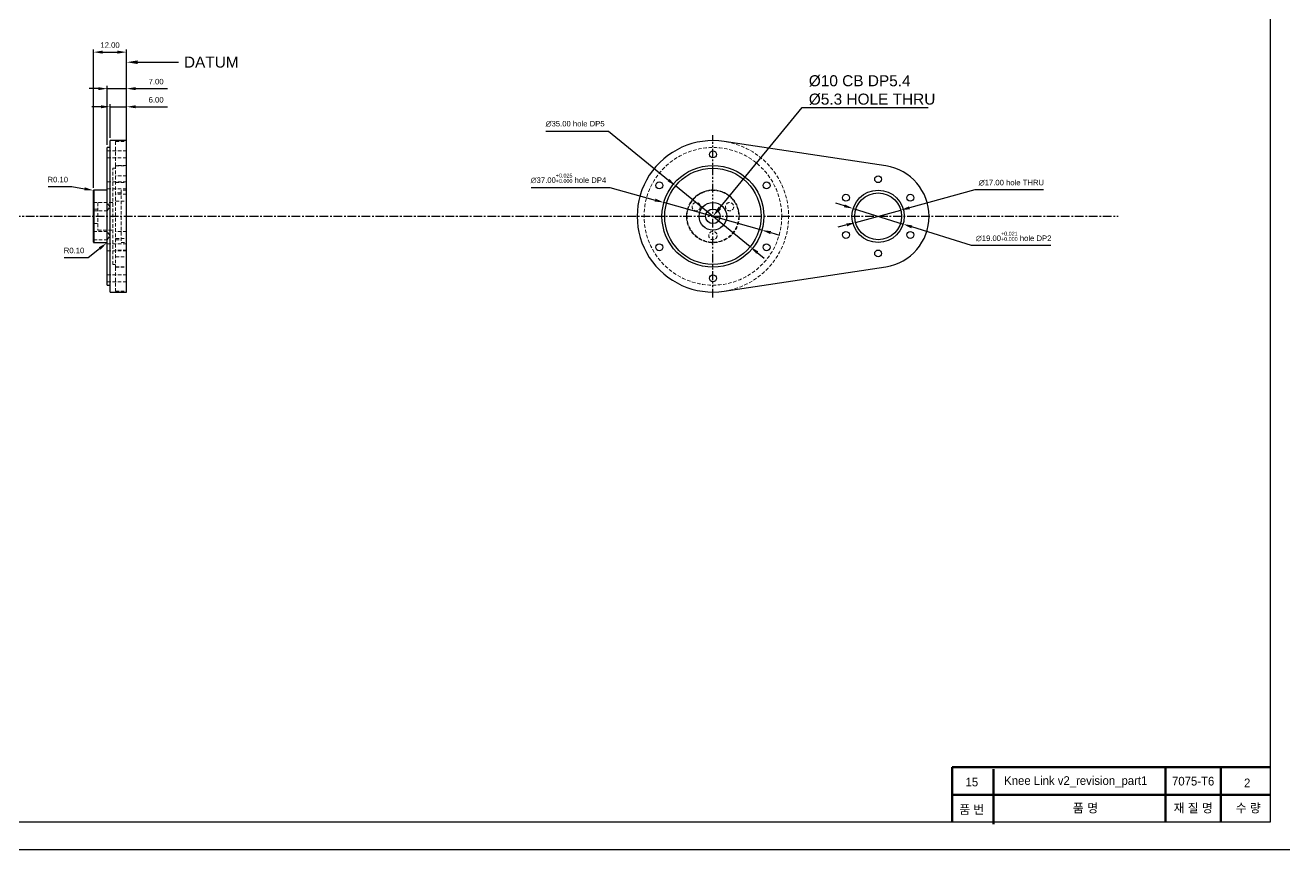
# Model space of a CAD drawing. Header units: millimetres. Extents: x 0 to 7560, y -1188 to 891.
# Drawn here: x 5418 to 5875.1, y -1187.8 to -888.1 of the extents above; entities that cross this region are included whole.
import ezdxf
from ezdxf import colors
from ezdxf.entities.mleader import LeaderData, LeaderLine
from ezdxf.math import Vec2, Vec3

# ---------------------------------------------------------------- set-up
doc = ezdxf.new("R2010")
doc.units = ezdxf.units.MM
doc.header["$PDSIZE"] = -1
for name, pattern in [('CENTER', [10.16, 6.35, -1.27, 1.27, -1.27]), ('HIDDEN', [1.905, 1.27, -0.635]), ('PHANTOM', [12.7, 6.35, -1.27, 1.27, -1.27, 1.27, -1.27])]:
    doc.linetypes.add(name, pattern=pattern)
doc.layers.get('0').update_dxf_attribs({"lineweight": 50})
for name, color, linetype, lineweight in [('보조선', 1, 'PHANTOM', 25), ('중심선', 1, 'CENTER', 25), ('중요 치수', 4, 'Continuous', 18), ('치수선', 6, 'Continuous', 18)]:
    doc.layers.add(name, color=color, linetype=linetype, lineweight=lineweight)
doc.styles.get("Standard").update_dxf_attribs({"font": 'arial.ttf', "height": 2})
doc.dimstyles.new('ISO-25', dxfattribs={"dimtxt": 2.5, "dimasz": 2.5, "dimexe": 1.25, "dimexo": 0.625, "dimtad": 1, "dimtxsty": 'Standard', "dimcen": 2.5, "dimadec": 0, "dimazin": 0, "dimtfac": 1, "dimtmove": 0, "dimatfit": 3, "dimfxl": 1, "dimarcsym": 0})

# ---------------------------------------------------------------- blocks, each defined once
blk = doc.blocks.new('*D419')
at = {"layer": 'Defpoints', "color": 0, "ltscale": 0.5, "transparency": 16777216}
for p in [(5442.87, -948.17), (5442.96, -948.18)]:
    blk.add_point(p, dxfattribs=at)
at = {"layer": '치수선', "color": 0, "lineweight": -2, "ltscale": 0.5, "transparency": 16777216}
for p, q in [((5426.33, -946.78), (5434.96, -946.78)), ((5434.96, -946.78), (5439.61, -947.6)), ((5442.96, -948.18), (5442.87, -948.17))]:
    blk.add_line(p, q, dxfattribs=at)
at = {"layer": '치수선', "color": 0, "ltscale": 0.5, "transparency": 16777216}
blk.add_solid([(5439.71, -947.05), (5439.52, -948.14), (5442.87, -948.17)], dxfattribs=at)
at = {"layer": '치수선', "color": 0, "ltscale": 0.5, "transparency": 16777216, "insert": (5429.89, -944.24), "char_height": 2, "attachment_point": 5}
blk.add_mtext('R0.10', dxfattribs=at)
blk = doc.blocks.new('*D420')
at = {"layer": 'Defpoints', "color": 0, "ltscale": 0.5, "transparency": 16777216}
for p in [(5447.69, -967.25), (5447.76, -967.18)]:
    blk.add_point(p, dxfattribs=at)
at = {"layer": '치수선', "color": 0, "lineweight": -2, "ltscale": 0.5, "transparency": 16777216}
for p, q in [((5447.76, -967.18), (5447.69, -967.25)), ((5432.23, -972.55), (5440.86, -972.55)), ((5440.86, -972.55), (5445.08, -969.27))]:
    blk.add_line(p, q, dxfattribs=at)
blk.add_arc((5447.76, -967.18), 0.1, 90, 217.8378, dxfattribs=at)
at = {"layer": '치수선', "color": 0, "ltscale": 0.5, "transparency": 16777216}
blk.add_solid([(5444.74, -968.84), (5445.42, -969.71), (5447.69, -967.25)], dxfattribs=at)
at = {"layer": '치수선', "color": 0, "ltscale": 0.5, "transparency": 16777216, "insert": (5435.78, -970), "char_height": 2, "attachment_point": 5}
blk.add_mtext('R0.10', dxfattribs=at)
blk = doc.blocks.new('*D441')
at = {"layer": 'Defpoints', "color": 0, "ltscale": 0.5, "transparency": 16777216}
for p in [(5650, -952.57), (5685.61, -962.6)]:
    blk.add_point(p, dxfattribs=at)
at = {"layer": '중요 치수', "color": 0, "lineweight": -2, "ltscale": 0.5, "transparency": 16777216}
for p, q in [((5601.76, -947.05), (5630.42, -947.05)), ((5630.42, -947.05), (5646.82, -951.67)), ((5685.61, -962.6), (5650, -952.57)), ((5688.79, -963.5), (5691.97, -964.39))]:
    blk.add_line(p, q, dxfattribs=at)
at = {"layer": '중요 치수', "color": 0, "ltscale": 0.5, "transparency": 16777216}
for points in [[(5646.97, -951.14), (5646.67, -952.2), (5650, -952.57)], [(5688.94, -962.97), (5688.64, -964.03), (5685.61, -962.6)]]:
    blk.add_solid(points, dxfattribs=at)
at = {"layer": '중요 치수', "color": 0, "ltscale": 0.5, "transparency": 16777216, "insert": (5615.33, -943.82), "char_height": 2, "attachment_point": 5}
blk.add_mtext('∅37.00{\\H0.7x;\\S+0.025^ +0.000;} hole DP4', dxfattribs=at)
blk = doc.blocks.new('*D442')
at = {"layer": 'Defpoints', "color": 0, "ltscale": 0.5, "transparency": 16777216}
for p in [(5654.25, -946.51), (5681.35, -968.66)]:
    blk.add_point(p, dxfattribs=at)
at = {"layer": '중요 치수', "color": 0, "lineweight": -2, "ltscale": 0.5, "transparency": 16777216}
for p, q in [((5607.14, -926.59), (5629.88, -926.59)), ((5629.88, -926.59), (5651.7, -944.42)), ((5681.35, -968.66), (5654.25, -946.51)), ((5683.91, -970.75), (5686.47, -972.84))]:
    blk.add_line(p, q, dxfattribs=at)
at = {"layer": '중요 치수', "color": 0, "ltscale": 0.5, "transparency": 16777216}
for points in [[(5652.04, -943.99), (5651.35, -944.85), (5654.25, -946.51)], [(5684.26, -970.32), (5683.56, -971.17), (5681.35, -968.66)]]:
    blk.add_solid(points, dxfattribs=at)
at = {"layer": '중요 치수', "color": 0, "ltscale": 0.5, "transparency": 16777216, "insert": (5617.75, -923.98), "char_height": 2, "attachment_point": 5}
blk.add_mtext('∅35.00 hole DP5', dxfattribs=at)
blk = doc.blocks.new('*D443')
at = {"layer": 'Defpoints', "color": 0, "ltscale": 0.5, "transparency": 16777216}
for p in [(5718.73, -954.76), (5736.87, -960.41)]:
    blk.add_point(p, dxfattribs=at)
at = {"layer": '중요 치수', "color": 0, "lineweight": -2, "ltscale": 0.5, "transparency": 16777216}
for p, q in [((5715.58, -953.78), (5712.43, -952.8)), ((5718.73, -954.76), (5736.87, -960.41)), ((5761.76, -968.16), (5740.03, -961.39)), ((5790.57, -968.16), (5761.76, -968.16))]:
    blk.add_line(p, q, dxfattribs=at)
at = {"layer": '중요 치수', "color": 0, "ltscale": 0.5, "transparency": 16777216}
for points in [[(5715.74, -953.25), (5715.42, -954.3), (5718.73, -954.76)], [(5740.19, -960.87), (5739.86, -961.92), (5736.87, -960.41)]]:
    blk.add_solid(points, dxfattribs=at)
at = {"layer": '중요 치수', "color": 0, "ltscale": 0.5, "transparency": 16777216, "insert": (5777.02, -964.93), "char_height": 2, "attachment_point": 5}
blk.add_mtext('∅19.00{\\H0.7x;\\S+0.021^ +0.000;} hole DP2', dxfattribs=at)
blk = doc.blocks.new('*D536')
at = {"layer": 'Defpoints', "color": 0, "ltscale": 0.5, "transparency": 16777216}
for p in [(5454.86, -917.78), (5448.86, -930.08), (5454.86, -930.08)]:
    blk.add_point(p, dxfattribs=at)
at = {"layer": '치수선', "color": 0, "lineweight": -2, "ltscale": 0.5, "transparency": 16777216}
for p, q in [((5445.56, -917.78), (5442.26, -917.78)), ((5448.86, -929.08), (5448.86, -916.78)), ((5448.86, -917.78), (5454.86, -917.78)), ((5454.86, -929.08), (5454.86, -916.78)), ((5458.17, -917.78), (5469.72, -917.78))]:
    blk.add_line(p, q, dxfattribs=at)
at = {"layer": '치수선', "color": 0, "ltscale": 0.5, "transparency": 16777216}
for points in [[(5445.56, -917.23), (5445.56, -918.33), (5448.86, -917.78)], [(5458.17, -917.23), (5458.17, -918.33), (5454.86, -917.78)]]:
    blk.add_solid(points, dxfattribs=at)
at = {"layer": '치수선', "color": 0, "ltscale": 0.5, "transparency": 16777216, "insert": (5465.59, -915.24), "char_height": 2, "attachment_point": 5}
blk.add_mtext('6.00', dxfattribs=at)
blk = doc.blocks.new('*D537')
at = {"layer": 'Defpoints', "color": 0, "ltscale": 0.5, "transparency": 16777216}
for p in [(5454.86, -911.19), (5447.86, -932.58), (5454.86, -932.58)]:
    blk.add_point(p, dxfattribs=at)
at = {"layer": '치수선', "color": 0, "lineweight": -2, "ltscale": 0.5, "transparency": 16777216}
for p, q in [((5444.56, -911.19), (5441.26, -911.19)), ((5447.86, -931.58), (5447.86, -910.19)), ((5447.86, -911.19), (5454.86, -911.19)), ((5454.86, -931.58), (5454.86, -910.19)), ((5458.17, -911.19), (5469.69, -911.19))]:
    blk.add_line(p, q, dxfattribs=at)
at = {"layer": '치수선', "color": 0, "ltscale": 0.5, "transparency": 16777216}
for points in [[(5444.56, -910.64), (5444.56, -911.74), (5447.86, -911.19)], [(5458.17, -910.64), (5458.17, -911.74), (5454.86, -911.19)]]:
    blk.add_solid(points, dxfattribs=at)
at = {"layer": '치수선', "color": 0, "ltscale": 0.5, "transparency": 16777216, "insert": (5465.58, -908.65), "char_height": 2, "attachment_point": 5}
blk.add_mtext('7.00', dxfattribs=at)
blk = doc.blocks.new('*D538')
at = {"layer": 'Defpoints', "color": 0, "ltscale": 0.5, "transparency": 16777216}
for p in [(5454.86, -897.92), (5442.86, -948.18), (5454.86, -948.18)]:
    blk.add_point(p, dxfattribs=at)
at = {"layer": '치수선', "color": 0, "lineweight": -2, "ltscale": 0.5, "transparency": 16777216}
for p, q in [((5442.86, -947.18), (5442.86, -896.92)), ((5446.17, -897.92), (5451.56, -897.92)), ((5454.86, -947.18), (5454.86, -896.92))]:
    blk.add_line(p, q, dxfattribs=at)
at = {"layer": '치수선', "color": 0, "ltscale": 0.5, "transparency": 16777216}
for points in [[(5446.17, -897.37), (5446.17, -898.47), (5442.86, -897.92)], [(5451.56, -897.37), (5451.56, -898.47), (5454.86, -897.92)]]:
    blk.add_solid(points, dxfattribs=at)
at = {"layer": '치수선', "color": 0, "ltscale": 0.5, "transparency": 16777216, "insert": (5448.86, -895.37), "char_height": 2, "attachment_point": 5}
blk.add_mtext('12.00', dxfattribs=at)
blk = doc.blocks.new('*D539')
at = {"layer": 'Defpoints', "color": 0, "ltscale": 0.5, "transparency": 16777216}
for p in [(5736, -955.34), (5719.6, -959.82)]:
    blk.add_point(p, dxfattribs=at)
at = {"layer": '중요 치수', "color": 0, "lineweight": -2, "ltscale": 0.5, "transparency": 16777216}
for p, q in [((5762.97, -947.98), (5739.19, -954.47)), ((5787.91, -947.98), (5762.97, -947.98)), ((5719.6, -959.82), (5736, -955.34)), ((5716.42, -960.69), (5713.23, -961.56))]:
    blk.add_line(p, q, dxfattribs=at)
at = {"layer": '중요 치수', "color": 0, "ltscale": 0.5, "transparency": 16777216}
for points in [[(5739.04, -953.94), (5739.33, -955.01), (5736, -955.34)], [(5716.27, -960.16), (5716.56, -961.22), (5719.6, -959.82)]]:
    blk.add_solid(points, dxfattribs=at)
at = {"layer": '중요 치수', "color": 0, "ltscale": 0.5, "transparency": 16777216, "insert": (5776.2, -945.38), "char_height": 2, "attachment_point": 5}
blk.add_mtext('∅17.00 hole THRU', dxfattribs=at)

msp = doc.modelspace()

# ---------------------------------------------------------------- linework, layer by layer
at = {"color": 7, "linetype": 'Continuous', "lineweight": 25}
for p, q in [((5454.865, -930.084), (5448.865, -930.084)), ((5448.865, -957.584), (5448.865, -930.084)), ((5454.865, -985.084), (5454.865, -930.084)), ((5730.578, -939.293), (5671.928, -930.395)), ((5448.865, -932.584), (5447.865, -932.584)), ((5447.865, -957.584), (5447.865, -932.584)), ((5442.865, -957.584), (5442.865, -948.184)), ((5447.765, -948.084), (5442.965, -948.084)), ((5442.965, -948.084), (5442.965, -957.584)), ((5447.765, -967.084), (5447.765, -948.084)), ((5442.865, -966.984), (5442.865, -957.584)), ((5442.965, -957.584), (5442.965, -967.084)), ((5447.865, -982.584), (5447.865, -957.584)), ((5448.865, -985.084), (5448.865, -957.584)), ((5442.965, -967.084), (5447.765, -967.084)), ((5671.928, -984.773), (5730.578, -975.875)), ((5447.865, -982.584), (5448.865, -982.584)), ((5448.865, -985.084), (5454.865, -985.084))]:
    msp.add_line(p, q, dxfattribs=at)
at = {"color": 7, "linetype": 'HIDDEN', "lineweight": 18}
for p, q in [((5450.865, -930.395), (5450.865, -939.084)), ((5450.865, -930.395), (5454.865, -930.395)), ((5454.865, -933.834), (5447.865, -933.834)), ((5447.865, -936.334), (5454.865, -936.334)), ((5449.865, -975.084), (5449.865, -940.084)), ((5450.865, -940.084), (5449.865, -940.084)), ((5450.865, -939.084), (5450.865, -976.084)), ((5454.865, -939.084), (5450.865, -939.084)), ((5450.865, -939.293), (5454.865, -939.293)), ((5454.865, -945.084), (5447.865, -945.084)), ((5454.865, -942.834), (5450.865, -942.834)), ((5450.865, -945.334), (5454.865, -945.334)), ((5442.965, -967.084), (5442.965, -948.084)), ((5447.765, -948.084), (5447.765, -957.584)), ((5447.865, -947.584), (5454.865, -947.584)), ((5452.865, -949.084), (5450.865, -949.084)), ((5454.865, -949.584), (5450.865, -949.584)), ((5452.865, -948.084), (5452.865, -967.084)), ((5454.865, -948.084), (5452.865, -948.084)), ((5447.865, -952.584), (5442.865, -952.584)), ((5444.465, -954.934), (5442.865, -954.934)), ((5444.465, -952.584), (5444.465, -962.584)), ((5448.766, -954.084), (5447.865, -952.584)), ((5449.865, -952.584), (5447.865, -952.584)), ((5447.865, -955.584), (5448.766, -954.084)), ((5450.865, -952.084), (5454.865, -952.084)), ((5442.865, -955.584), (5447.865, -955.584)), ((5447.765, -957.584), (5447.765, -967.084)), ((5442.865, -960.234), (5444.465, -960.234)), ((5447.865, -963.084), (5442.865, -963.084)), ((5444.465, -962.584), (5449.865, -962.584)), ((5448.766, -964.584), (5447.865, -963.084)), ((5454.865, -963.084), (5450.865, -963.084)), ((5442.865, -966.084), (5447.865, -966.084)), ((5447.865, -966.084), (5448.766, -964.584)), ((5454.865, -967.584), (5447.865, -967.584)), ((5450.865, -965.584), (5454.865, -965.584)), ((5450.865, -966.084), (5452.865, -966.084)), ((5452.865, -967.084), (5454.865, -967.084)), ((5447.865, -970.084), (5454.865, -970.084)), ((5454.865, -969.834), (5450.865, -969.834)), ((5450.865, -972.334), (5454.865, -972.334)), ((5449.865, -975.084), (5450.865, -975.084)), ((5450.865, -975.875), (5454.865, -975.875)), ((5450.865, -976.084), (5450.865, -984.773)), ((5450.865, -976.084), (5454.865, -976.084)), ((5454.865, -978.834), (5447.865, -978.834)), ((5447.865, -981.334), (5454.865, -981.334)), ((5450.865, -984.773), (5454.865, -984.773))]:
    msp.add_line(p, q, dxfattribs=at)
for p, q in [((5754.749, -1157.768), (5870.146, -1157.768)), ((5754.749, -1177.768), (5754.749, -1157.768)), ((5769.754, -1178.488), (5769.754, -1158.488)), ((5832.232, -1177.768), (5832.232, -1157.768)), ((5852.232, -1177.768), (5852.232, -1157.768)), ((5754.749, -1167.768), (5870.146, -1167.768))]:
    msp.add_line(p, q)
for centre, radius in [((5667.803, -957.584), 25), ((5667.803, -957.584), 9.6), ((5667.803, -957.584), 9.5), ((5667.803, -957.584), 9.4), ((5661.741, -954.084), 1.5), ((5673.865, -954.084), 1.5), ((5667.803, -964.584), 1.5)]:
    msp.add_circle(centre, radius, dxfattribs=at)
at = {"color": 7, "linetype": 'Continuous', "lineweight": 25}
for centre, radius in [((5667.803, -935.084), 1.25), ((5667.803, -957.584), 18.5), ((5667.803, -957.584), 17.5), ((5648.317, -946.334), 1.25), ((5687.288, -946.334), 1.25), ((5727.803, -944.084), 1.25), ((5716.112, -950.834), 1.25), ((5727.803, -957.584), 9.5), ((5727.803, -957.584), 8.5), ((5739.494, -950.834), 1.25), ((5667.803, -957.584), 5), ((5667.803, -957.584), 2.65), ((5716.112, -964.334), 1.25), ((5739.494, -964.334), 1.25), ((5648.317, -968.834), 1.25), ((5687.288, -968.834), 1.25), ((5727.803, -971.084), 1.25), ((5667.803, -980.084), 1.25)]:
    msp.add_circle(centre, radius, dxfattribs=at)
for centre, radius, start, end in [((5667.803, -957.584), 27.5, 81.37307, 278.62693), ((5727.803, -957.584), 18.5, 278.62693, 81.37307), ((5442.965, -948.184), 0.1, 90, 180), ((5447.765, -947.984), 0.1, 270, 0), ((5442.965, -966.984), 0.1, 180, 270), ((5447.765, -967.184), 0.1, 0, 90)]:
    msp.add_arc(centre, radius, start, end, dxfattribs=at)
at = {"color": 7, "linetype": 'HIDDEN', "lineweight": 18}
msp.add_arc((5667.803, -957.584), 27.5, 278.62693, 81.37307, dxfattribs=at)
at = {"layer": '보조선', "ltscale": 0.5}
for p, q in [((5454.865, -930.395), (5454.865, -901.585)), ((5667.803, -987.084), (5667.803, -928.084))]:
    msp.add_line(p, q, dxfattribs=at)
at = {"layer": '중심선', "ltscale": 0.5}
msp.add_line((5098.224, -957.584), (5814.937, -957.584), dxfattribs=at)
at = {"layer": '중심선', "linetype": 'ByBlock', "ltscale": 0.5}
for points in [[(5040.146, -593.768), (5880.146, -593.768), (5880.146, -1187.768), (5040.146, -1187.768)], [(5050.146, -603.768), (5870.146, -603.768), (5870.146, -1177.768), (5050.146, -1177.768)]]:
    msp.add_lwpolyline(points, close=True, dxfattribs=at)

# ---------------------------------------------------------------- texts
at = {"char_height": 3.15, "attachment_point": 5}
for s, width, insert in [('{\\fGulim|b0|i0|c129|p50;\\C6;15}', 20, (5761.836, -1163.152)), ('{\\fGulim|b0|i0|c129|p50;\\C6;7075-T6}', 20, (5842.217, -1162.836)), ('{\\fGulim|b0|i0|c129|p50;\\C6;2}', 20, (5861.837, -1163.45)), ('{\\fGulim|b0|i0|c129|p50;\\C6;품 번}', 20, (5761.8, -1173.287)), ('{\\C6;품 명}', 40, (5803.106, -1172.768)), ('{\\fGulim|b0|i0|c129|p50;\\C6;재 질 명}', 20, (5842.232, -1172.768)), ('{\\fGulim|b0|i0|c129|p50;\\C6;수 량}', 20, (5862.232, -1172.768))]:
    msp.add_mtext_dynamic_manual_height_columns(s, width=width, gutter_width=12.5, heights=[0], dxfattribs=dict(at, insert=insert))
at = {"layer": '중요 치수', "insert": (5773.574, -1161.024), "char_height": 3.15, "width": 69.06418, "attachment_point": 1}
msp.add_mtext('{\\fGulim|b0|i0|c129|p50;\\C6;Knee Link v2_revision_part1}', dxfattribs=at)

# ---------------------------------------------------------------- dimensions: what is measured, and where the dimension line sits
at = {"layer": '중요 치수', "ltscale": 0.5}
for p1, p2, text, picture, middle in [((5681.353, -968.659), (5654.253, -946.509), '<> hole DP5', '*D442', (5617.748, -926.585)), ((5685.609, -962.602), (5649.997, -952.565), '<>{\\H0.7x;\\S+0.025^ +0.000;} hole DP4', '*D441', (5615.33, -947.048)), ((5719.603, -959.824), (5736.003, -955.344), '<> hole THRU', '*D539', (5776.202, -947.979)), ((5718.733, -954.759), (5736.873, -960.409), '<>{\\H0.7x;\\S+0.021^ +0.000;} hole DP2', '*D443', (5777.018, -968.161))]:
    dim = msp.add_diameter_dim_2p(p1=p1, p2=p2, text=text, dimstyle='ISO-25', override={"dimtxt": 2, "dimasz": 3.302, "dimexe": 1, "dimexo": 1, "dimgap": 1.524, "dimtih": 1, "dimtoh": 1, "dimzin": 1, "dimdsep": 46, "dimcen": -10, "dimadec": 2, "dimtzin": 1}, dxfattribs=at)
    dim.commit()
    dim.dimension.update_dxf_attribs({"geometry": picture, "text_midpoint": middle, "dimtype": 163})
at = {"layer": '치수선', "ltscale": 0.5}
for base, p1, p2, picture, middle in [((5454.865, -897.919), (5442.865, -948.184), (5454.865, -948.184), '*D538', (5448.865, -895.374)), ((5454.865, -911.193), (5447.865, -932.584), (5454.865, -932.584), '*D537', (5465.579, -908.647)), ((5454.865, -917.782), (5448.865, -930.084), (5454.865, -930.084), '*D536', (5465.593, -915.237))]:
    dim = msp.add_linear_dim(base=base, p1=p1, p2=p2, dimstyle='ISO-25', override={"dimtxt": 2, "dimasz": 3.302, "dimexe": 1, "dimexo": 1, "dimgap": 1.524, "dimtih": 1, "dimtoh": 1, "dimzin": 1, "dimdsep": 46, "dimcen": -10, "dimadec": 2, "dimtzin": 1}, dxfattribs=at)
    dim.commit()
    dim.dimension.update_dxf_attribs({"geometry": picture, "text_midpoint": middle})
dim = msp.add_radius_dim(center=(5442.965, -948.184), mpoint=(5442.866, -948.167), dimstyle='ISO-25', override={"dimtxt": 2, "dimasz": 3.302, "dimexe": 1, "dimexo": 1, "dimgap": 1.524, "dimtih": 1, "dimtoh": 1, "dimzin": 1, "dimdsep": 46, "dimcen": -10, "dimadec": 2, "dimtzin": 1}, dxfattribs=at)
dim.commit()
dim.dimension.update_dxf_attribs({"geometry": '*D419', "text_midpoint": (5434.961, -946.781), "dimtype": 164})
dim = msp.add_radius_dim(center=(5447.765, -967.184), mpoint=(5447.686, -967.245), dimstyle='ISO-25', override={"dimtxt": 2, "dimasz": 3.302, "dimexe": 1, "dimexo": 1, "dimgap": 1.524, "dimtih": 1, "dimtoh": 1, "dimzin": 1, "dimdsep": 46, "dimcen": -10, "dimadec": 2, "dimtzin": 1}, dxfattribs=at)
dim.commit()
dim.dimension.update_dxf_attribs({"geometry": '*D420', "text_midpoint": (5435.782, -970.004)})

# ---------------------------------------------------------------- leaders
at = {"layer": '중요 치수', "ltscale": 0.5}
ml = msp.add_multileader_mtext('Standard', dxfattribs=at)
ml.set_content('DATUM', color=256)
ml.set_leader_properties()
ml.build(insert=Vec2(0, 0))
ml.multileader.update_dxf_attribs({"text_right_attachment_type": 6, "dogleg_length": 0.36})
ctx = ml.context
ctx.base_point, ctx.plane_origin = Vec3(5473.692, -901.585), Vec3(5454.865, -901.585)
ctx.right_attachment = 6
notes = []
notes.append((ctx, [(0, (1, 1, 0), (5473.332, -901.585), (1, 0), 0.36, [(0, [(5454.865, -901.585)], 0, [])])]))
ctx.mtext.insert, ctx.mtext.flow_direction = Vec3(5475.692, -899.55), 5
ml = msp.add_multileader_mtext('Standard', dxfattribs=at)
ml.set_content('%%C10 CB DP5.4\\P%%C5.3 HOLE THRU', color=256)
ml.set_leader_properties()
ml.build(insert=Vec2(0, 0))
ml.multileader.update_dxf_attribs({"text_left_attachment_type": 5, "text_right_attachment_type": 6, "dogleg_length": 0.36})
ctx = ml.context
ctx.base_point, ctx.plane_origin = Vec3(5700.639, -918.082), Vec3(5667.803, -957.584)
ctx.left_attachment, ctx.right_attachment = 5, 6
notes.append((ctx, [(1, (1, 1, 0), (5700.279, -918.082), (1, 0), 0.36, [(0, [(5667.803, -957.584)], 0, [])])]))
ctx.mtext.insert, ctx.mtext.flow_direction = Vec3(5702.639, -906.321), 5
for ctx, leaders in notes:
    for number, flags, end, landing, length, lines in leaders:
        leader = LeaderData()
        leader.index, (leader.has_last_leader_line, leader.has_dogleg_vector, leader.attachment_direction) = number, flags
        leader.last_leader_point, leader.dogleg_vector, leader.dogleg_length = Vec3(end), Vec3(landing), length
        for number, points, colour, breaks in lines:
            line = LeaderLine()
            line.index, line.vertices, line.color, line.breaks = number, Vec3.list(points), colors.encode_raw_color(colour), breaks
            leader.lines.append(line)
        ctx.leaders.append(leader)

doc.saveas('drawing.dxf')
